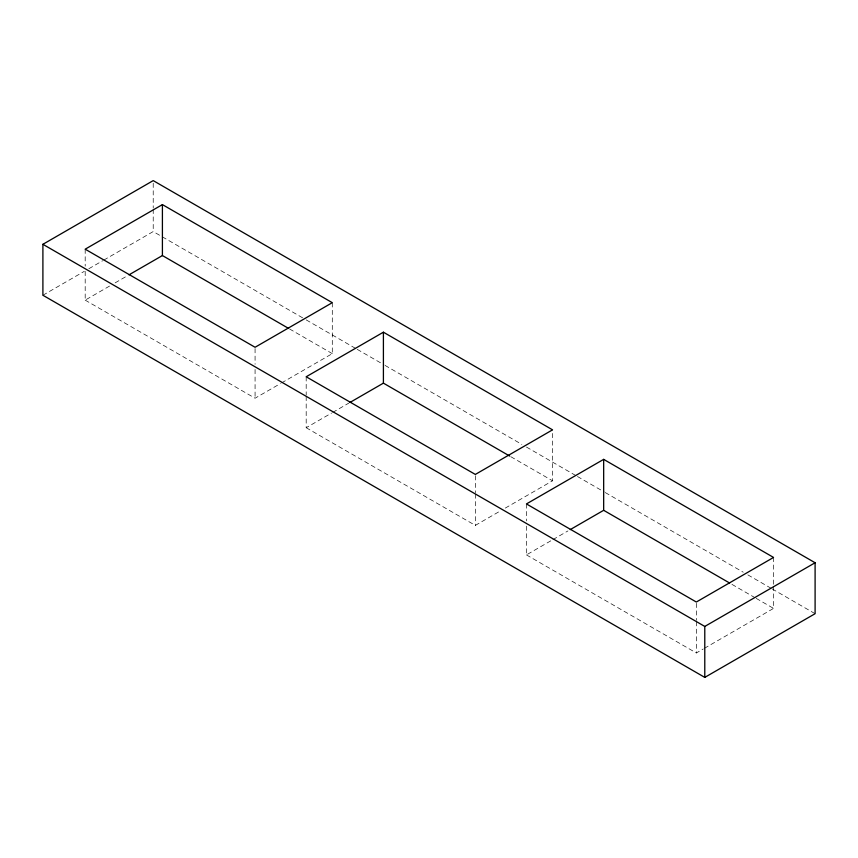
<?xml version="1.0" encoding="UTF-8"?>
<svg xmlns="http://www.w3.org/2000/svg" width="858" height="858" viewBox="0 0 858 858"><rect width="100%" height="100%" fill="white"/><g stroke="black" fill="none" stroke-linecap="round" stroke-linejoin="round"><path stroke-width="0.64" stroke-dasharray="4.29 3.22" d="M42.9 295.249L84.266 271.364M88.867 268.715L102.649 260.757M103.807 260.092L153.217 231.563L305.062 319.23M85.189 271.396L85.189 300.139L110.543 285.5M115.154 282.84L127.831 275.515M85.189 300.139L255.073 398.219L280.427 383.58M281.574 382.915L332.293 353.635L332.293 302.681M306.188 396.375L306.188 427.724L331.542 413.084M332.69 412.419L348.831 403.11M306.188 427.724L475.332 525.386L500.686 510.746M505.298 508.086L552.552 480.802L552.552 429.847M526.447 526.147L526.447 554.89L551.801 540.25M552.949 539.585L567.932 530.941M526.447 554.89L696.331 652.97L703.238 648.98M704.397 648.316L773.551 608.397L773.551 586.186M306.22 319.905L356.07 348.68M357.228 349.345L383.891 364.747M385.049 365.411L521.825 444.38M526.469 447.061L576.308 475.836M577.466 476.501L604.129 491.902M605.287 492.567L743.232 572.211M747.865 574.881L771.052 588.266M772.211 588.942L815.1 613.695M289.532 328.946L332.293 353.635M510.842 456.724L552.552 480.802M731.949 584.373L755.061 597.715M756.209 598.38L773.551 608.397M773.551 557.443L773.551 584.877M696.331 603.324L696.331 620.313M696.331 621.621L696.331 652.97M526.447 503.936L526.447 520.924M475.332 475.74L475.332 492.717M475.332 494.026L475.332 525.386M306.188 376.769L306.188 395.066M255.073 348.573L255.073 364.253M255.073 369.476L255.073 398.219M153.217 183.226L153.217 208.044M153.217 209.352L153.217 231.563M85.189 249.185L85.189 266.162"/><path stroke-width="1.29" d="M42.9 244.305L153.217 180.609L815.1 562.751L815.1 613.695L704.783 677.391L42.9 295.249L42.9 244.305L704.783 626.437L815.1 562.751M162.409 204.601L85.189 249.185L255.073 347.265L332.293 302.681L162.409 204.601L162.409 255.555L288.374 328.282M128.979 274.85L162.409 255.555M383.408 332.196L306.188 376.769L475.332 474.431L552.552 429.847L383.408 332.196L383.408 383.14L509.684 456.048M349.978 402.445L383.408 383.14M603.667 459.362L526.447 503.936L696.331 602.026L773.551 557.443L603.667 459.362L603.667 510.306L729.632 583.032M570.238 529.611L603.667 510.306M704.783 626.437L704.783 677.391"/></g></svg>
